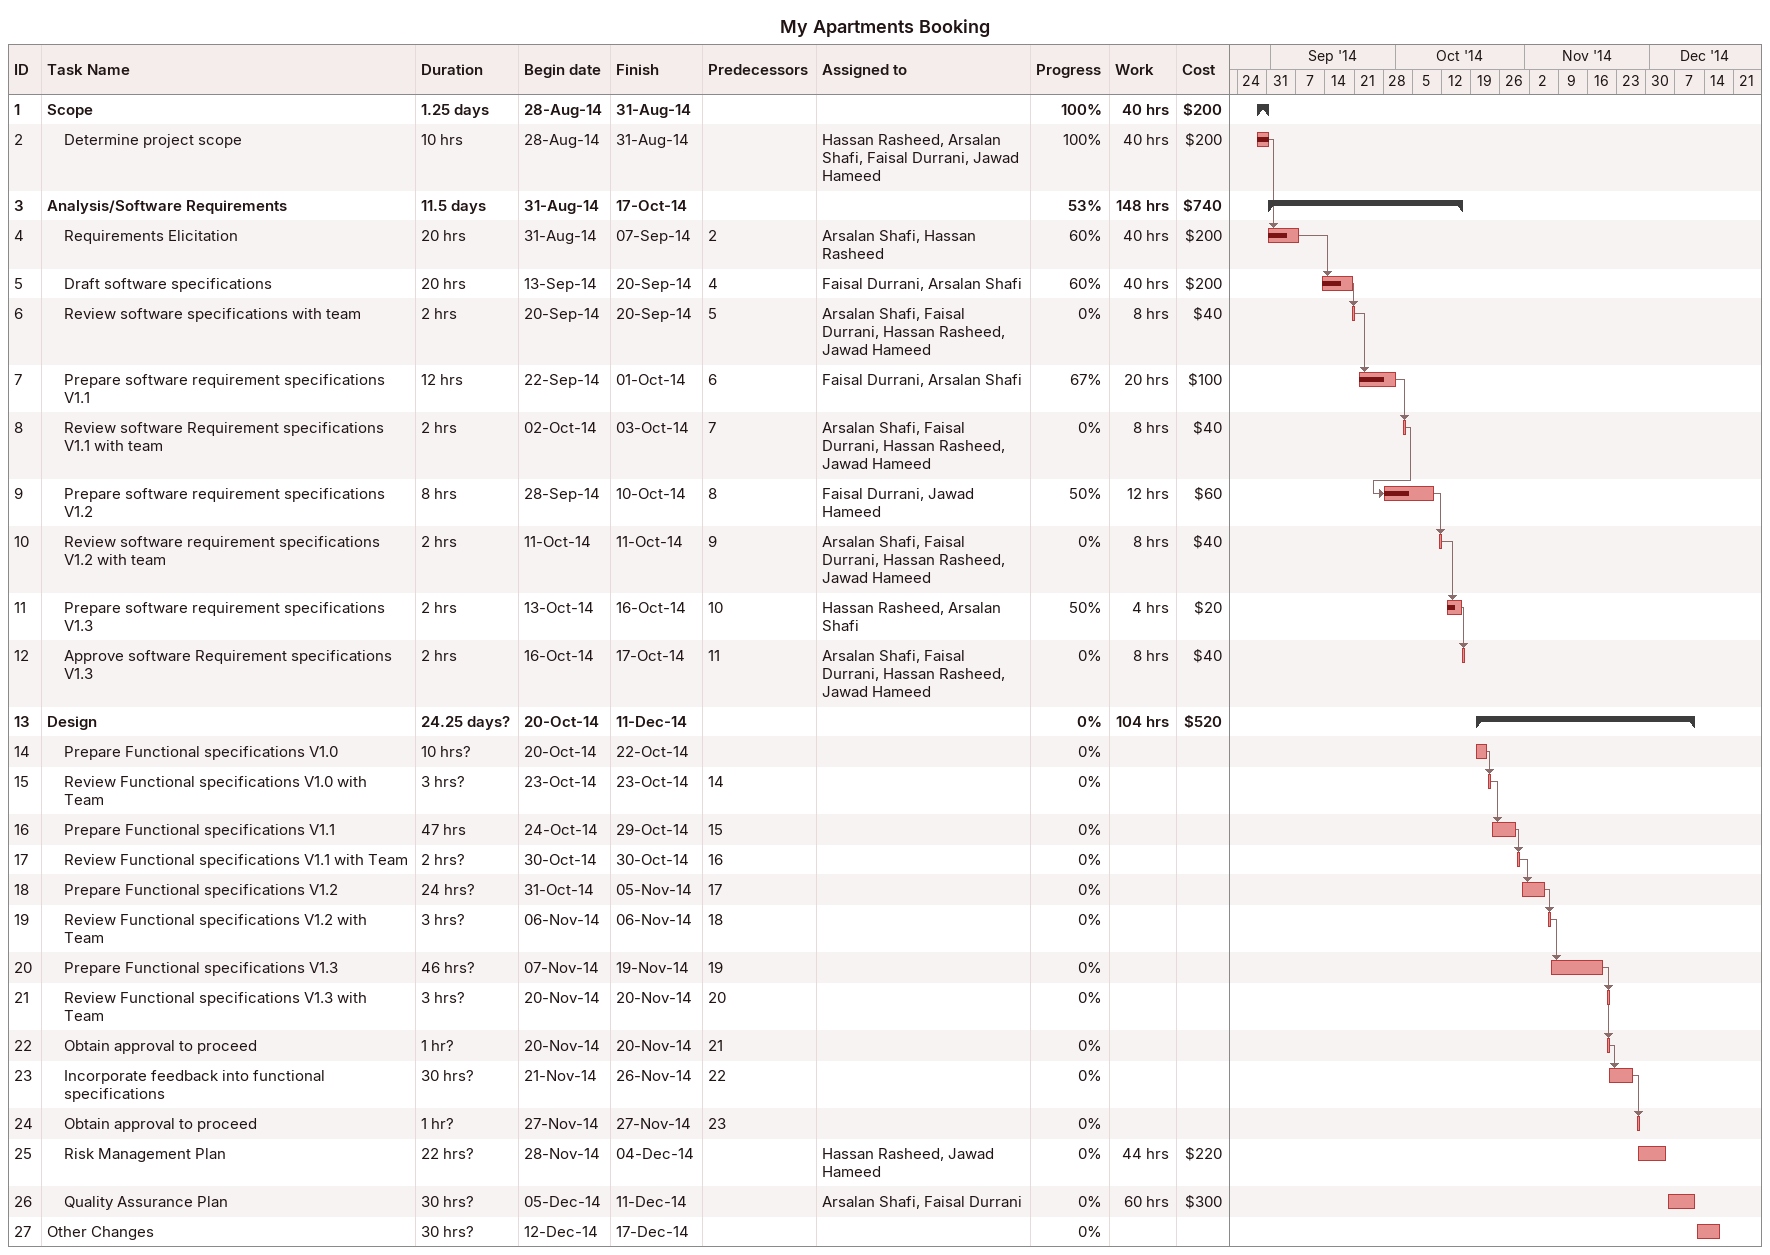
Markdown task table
My Apartments Booking

| ID | Level | Task | Duration | Start | Finish | Predecessors | Resources | % complete | Work (h) | Cost ($) |
|---|---|---|---|---|---|---|---|---|---|---|
| 1 | 1 | **Scope** | 1.25d | 2014-08-28 | 2014-08-31 |  |  | 100 | 40 | 200 |
| 2 | 2 | Determine project scope | 10h | 2014-08-28 | 2014-08-31 |  | Hassan Rasheed, Arsalan Shafi, Faisal Durrani, Jawad Hameed | 100 | 40 | 200 |
| 3 | 1 | **Analysis/Software Requirements** | 11.5d | 2014-08-31 | 2014-10-17 |  |  | 53 | 148 | 740 |
| 4 | 2 | Requirements Elicitation | 20h | 2014-08-31 | 2014-09-07 | 2 | Arsalan Shafi, Hassan Rasheed | 60 | 40 | 200 |
| 5 | 2 | Draft software specifications | 20h | 2014-09-13 | 2014-09-20 | 4 | Faisal Durrani, Arsalan Shafi | 60 | 40 | 200 |
| 6 | 2 | Review software specifications with team | 2h | 2014-09-20 | 2014-09-20 | 5 | Arsalan Shafi, Faisal Durrani, Hassan Rasheed, Jawad Hameed | 0 | 8 | 40 |
| 7 | 2 | Prepare software requirement specifications V1.1 | 12h | 2014-09-22 | 2014-10-01 | 6 | Faisal Durrani, Arsalan Shafi | 67 | 20 | 100 |
| 8 | 2 | Review software Requirement specifications V1.1 with team | 2h | 2014-10-02 | 2014-10-03 | 7 | Arsalan Shafi, Faisal Durrani, Hassan Rasheed, Jawad Hameed | 0 | 8 | 40 |
| 9 | 2 | Prepare software requirement specifications V1.2 | 8h | 2014-09-28 | 2014-10-10 | 8 | Faisal Durrani, Jawad Hameed | 50 | 12 | 60 |
| 10 | 2 | Review software requirement specifications V1.2 with team | 2h | 2014-10-11 | 2014-10-11 | 9 | Arsalan Shafi, Faisal Durrani, Hassan Rasheed, Jawad Hameed | 0 | 8 | 40 |
| 11 | 2 | Prepare software requirement specifications V1.3 | 2h | 2014-10-13 | 2014-10-16 | 10 | Hassan Rasheed, Arsalan Shafi | 50 | 4 | 20 |
| 12 | 2 | Approve software Requirement specifications V1.3 | 2h | 2014-10-16 | 2014-10-17 | 11 | Arsalan Shafi, Faisal Durrani, Hassan Rasheed, Jawad Hameed | 0 | 8 | 40 |
| 13 | 1 | **Design** | 24.25d? | 2014-10-20 | 2014-12-11 |  |  | 0 | 104 | 520 |
| 14 | 2 | Prepare Functional specifications V1.0 | 10h? | 2014-10-20 | 2014-10-22 |  |  | 0 |  |  |
| 15 | 2 | Review Functional specifications V1.0 with Team | 3h? | 2014-10-23 | 2014-10-23 | 14 |  | 0 |  |  |
| 16 | 2 | Prepare Functional specifications V1.1 | 47h | 2014-10-24 | 2014-10-29 | 15 |  | 0 |  |  |
| 17 | 2 | Review Functional specifications V1.1 with Team | 2h? | 2014-10-30 | 2014-10-30 | 16 |  | 0 |  |  |
| 18 | 2 | Prepare Functional specifications V1.2 | 24h? | 2014-10-31 | 2014-11-05 | 17 |  | 0 |  |  |
| 19 | 2 | Review Functional specifications V1.2 with Team | 3h? | 2014-11-06 | 2014-11-06 | 18 |  | 0 |  |  |
| 20 | 2 | Prepare Functional specifications V1.3 | 46h? | 2014-11-07 | 2014-11-19 | 19 |  | 0 |  |  |
| 21 | 2 | Review Functional specifications V1.3 with Team | 3h? | 2014-11-20 | 2014-11-20 | 20 |  | 0 |  |  |
| 22 | 2 | Obtain approval to proceed | 1h? | 2014-11-20 | 2014-11-20 | 21 |  | 0 |  |  |
| 23 | 2 | Incorporate feedback into functional specifications | 30h? | 2014-11-21 | 2014-11-26 | 22 |  | 0 |  |  |
| 24 | 2 | Obtain approval to proceed | 1h? | 2014-11-27 | 2014-11-27 | 23 |  | 0 |  |  |
| 25 | 2 | Risk Management Plan | 22h? | 2014-11-28 | 2014-12-04 |  | Hassan Rasheed, Jawad Hameed | 0 | 44 | 220 |
| 26 | 2 | Quality Assurance Plan | 30h? | 2014-12-05 | 2014-12-11 |  | Arsalan Shafi, Faisal Durrani | 0 | 60 | 300 |
| 27 | 1 | Other Changes | 30h? | 2014-12-12 | 2014-12-17 |  |  | 0 |  |  |
